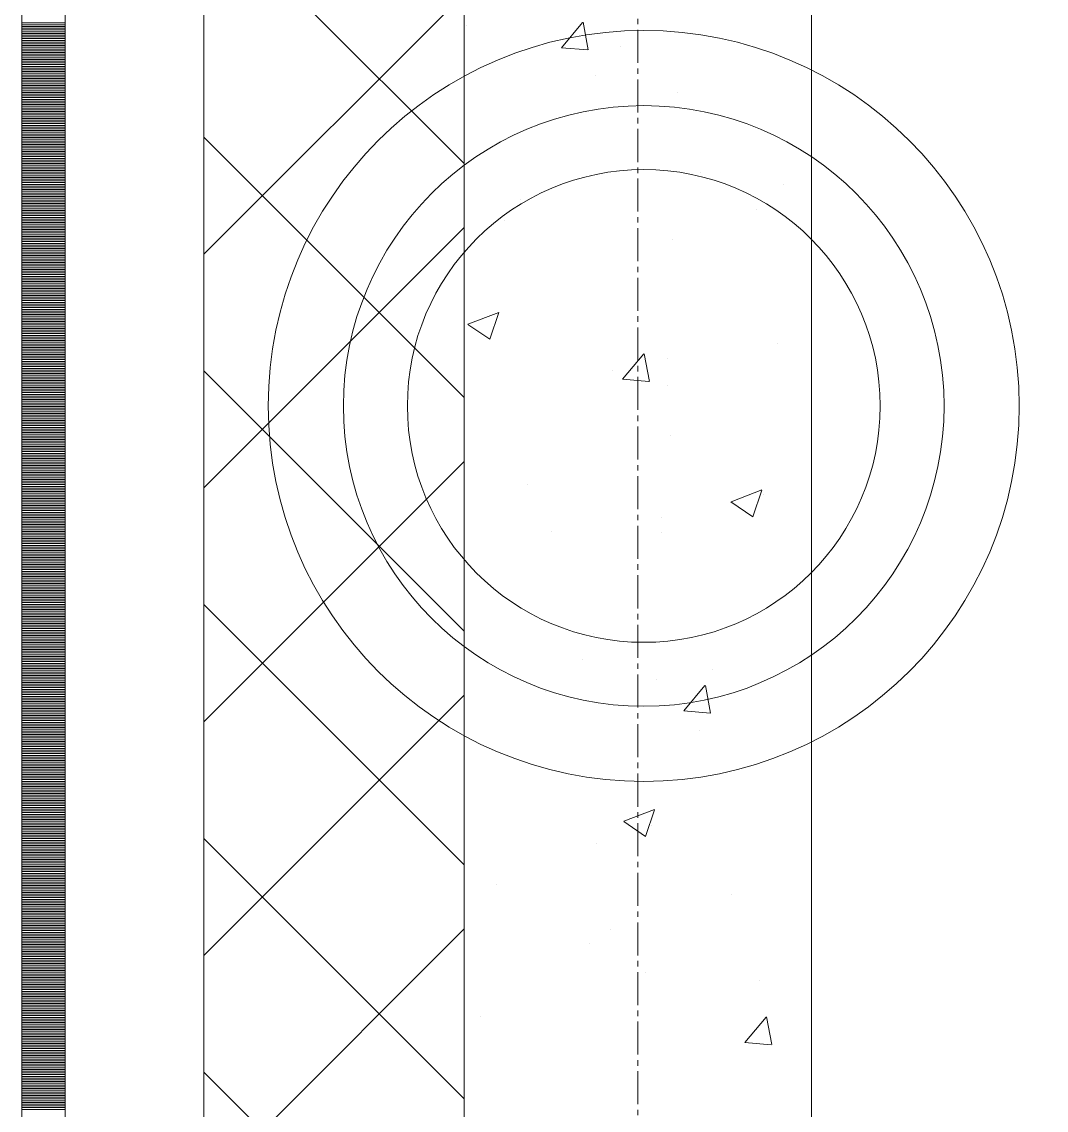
# Model space of a CAD drawing. Header units: millimetres. Extents: x 538266 to 1167394, y 114608 to 637157.
# Drawn here: x 828883 to 829473, y 201865 to 202493 of the extents above; entities that cross this region are included whole.
import ezdxf
from ezdxf.enums import TextEntityAlignment as Align

# ---------------------------------------------------------------- set-up
doc = ezdxf.new("R2010")
doc.units = ezdxf.units.MM
doc.linetypes.add('CENTER2', pattern=[28.575, 19.05, -3.175, 3.175, -3.175])
doc.linetypes.add('DASHED', pattern=[19.05, 12.7, -6.35])
doc.layers.get('Defpoints').update_dxf_attribs({"color": 140})
doc.layers.add('АР_Делит', color=120, linetype='Continuous', lineweight=0, plot=False)
for name, color, linetype, lineweight in [('АР_Стены ПЕНОблок', 52, 'Continuous', 20), ('АР_Тонкая', 254, 'Continuous', 5), ('АР_Утеплитель', 31, 'Continuous', 0), ('АР_Штриховка', 8, 'Continuous', 0)]:
    doc.layers.add(name, color=color, linetype=linetype, lineweight=lineweight)
doc.layers.add('РД_Оси_100', color=7, linetype='Continuous', lineweight=0, true_color=0x525252)
doc.styles.add('style1', font='ARIALN.TTF')

# ---------------------------------------------------------------- blocks, each defined once
blk = doc.blocks.new('2_этаж')
at = {"layer": 'АР_Делит', "color": 18, "true_color": 0x000000}
for radius in [216.34, 173.04, 136.21]:
    blk.add_circle((672876.96, 202271.33), radius, dxfattribs=at)
at = {"layer": 'АР_Стены ПЕНОблок', "color": 18, "linetype": 'Continuous', "lineweight": 20, "true_color": 0x000000}
for p, q in [((672773.57, 213213.25), (672773.57, 137013.25)), ((672973.57, 137013.25), (672973.57, 213213.25))]:
    blk.add_line(p, q, dxfattribs=at)
at = {"layer": 'АР_Тонкая', "color": 18, "linetype": 'Continuous', "lineweight": 5, "true_color": 0x000000}
for p, q in [((672518.57, 213213.25), (672518.57, 137013.25)), ((672543.57, 213213.25), (672543.57, 137013.25)), ((672543.57, 137013.25), (672543.57, 213213.25)), ((672623.57, 137013.25), (672623.57, 213213.25))]:
    blk.add_line(p, q, dxfattribs=at)
at = {"layer": 'АР_Утеплитель', "color": 18, "linetype": 'Continuous', "lineweight": 0, "true_color": 0x000000}
for p, q in [((672623.57, 213213.25), (672623.57, 137013.25)), ((672773.57, 137013.25), (672773.57, 213213.25))]:
    blk.add_line(p, q, dxfattribs=at)
at = {"layer": 'АР_Штриховка', "color": 18, "linetype": 'Continuous', "lineweight": 0, "true_color": 0x000000}
for p, q in [((672773.57, 202410.94), (672623.57, 202560.94)), ((672623.57, 202358.81), (672773.57, 202508.81)), ((672518.57, 202492), (672543.57, 202492)), ((672518.57, 202491), (672543.57, 202491)), ((672518.57, 202490), (672543.57, 202490)), ((672518.57, 202489), (672543.57, 202489)), ((672518.57, 202488), (672543.57, 202488)), ((672518.57, 202487), (672543.57, 202487)), ((672774.57, 202490.75), (672774.57, 202490.75)), ((672829.5, 202477.77), (672841.75, 202492.36)), ((672844.97, 202476.49), (672842.03, 202492.41)), ((672518.57, 202486), (672543.57, 202486)), ((672518.57, 202485), (672543.57, 202485)), ((672518.57, 202484), (672543.57, 202484)), ((672518.57, 202483), (672543.57, 202483)), ((672518.57, 202482), (672543.57, 202482)), ((672518.57, 202481), (672543.57, 202481)), ((672910.16, 202485.02), (672910.16, 202485.02)), ((672518.57, 202480), (672543.57, 202480)), ((672518.57, 202479), (672543.57, 202479)), ((672518.57, 202478), (672543.57, 202478)), ((672518.57, 202477), (672543.57, 202477)), ((672518.57, 202476), (672543.57, 202476)), ((672518.57, 202475), (672543.57, 202475)), ((672829.5, 202477.76), (672844.68, 202476.44)), ((672863.73, 202478.17), (672863.73, 202478.17)), ((672518.57, 202474), (672543.57, 202474)), ((672518.57, 202473), (672543.57, 202473)), ((672518.57, 202472), (672543.57, 202472)), ((672518.57, 202471), (672543.57, 202471)), ((672518.57, 202470), (672543.57, 202470)), ((672518.57, 202469), (672543.57, 202469)), ((672518.57, 202468), (672543.57, 202468)), ((672518.57, 202467), (672543.57, 202467)), ((672518.57, 202466), (672543.57, 202466)), ((672518.57, 202465), (672543.57, 202465)), ((672518.57, 202464), (672543.57, 202464)), ((672518.57, 202463), (672543.57, 202463)), ((672518.57, 202462), (672543.57, 202462)), ((672518.57, 202461), (672543.57, 202461)), ((672518.57, 202460), (672543.57, 202460)), ((672518.57, 202459), (672543.57, 202459)), ((672518.57, 202458), (672543.57, 202458)), ((672518.57, 202457), (672543.57, 202457)), ((672518.57, 202456), (672543.57, 202456)), ((672848.98, 202461.64), (672848.98, 202461.64)), ((672518.57, 202455), (672543.57, 202455)), ((672518.57, 202454), (672543.57, 202454)), ((672518.57, 202453), (672543.57, 202453)), ((672518.57, 202452), (672543.57, 202452)), ((672518.57, 202451), (672543.57, 202451)), ((672518.57, 202450), (672543.57, 202450)), ((672896.58, 202452.07), (672896.58, 202452.07)), ((672518.57, 202449), (672543.57, 202449)), ((672518.57, 202448), (672543.57, 202448)), ((672518.57, 202447), (672543.57, 202447)), ((672518.57, 202446), (672543.57, 202446)), ((672518.57, 202445), (672543.57, 202445)), ((672518.57, 202444), (672543.57, 202444)), ((672518.57, 202443), (672543.57, 202443)), ((672518.57, 202442), (672543.57, 202442)), ((672518.57, 202441), (672543.57, 202441)), ((672518.57, 202440), (672543.57, 202440)), ((672518.57, 202439), (672543.57, 202439)), ((672518.57, 202438), (672543.57, 202438)), ((672518.57, 202437), (672543.57, 202437)), ((672518.57, 202436), (672543.57, 202436)), ((672518.57, 202435), (672543.57, 202435)), ((672518.57, 202434), (672543.57, 202434)), ((672518.57, 202433), (672543.57, 202433)), ((672518.57, 202432), (672543.57, 202432)), ((672518.57, 202431), (672543.57, 202431)), ((672518.57, 202430), (672543.57, 202430)), ((672518.57, 202429), (672543.57, 202429)), ((672518.57, 202428), (672543.57, 202428)), ((672518.57, 202427), (672543.57, 202427)), ((672518.57, 202426), (672543.57, 202426)), ((672518.57, 202425), (672543.57, 202425)), ((672773.57, 202276.24), (672623.57, 202426.24)), ((672518.57, 202424), (672543.57, 202424)), ((672518.57, 202423), (672543.57, 202423)), ((672518.57, 202422), (672543.57, 202422)), ((672518.57, 202421), (672543.57, 202421)), ((672518.57, 202420), (672543.57, 202420)), ((672518.57, 202419), (672543.57, 202419)), ((672518.57, 202418), (672543.57, 202418)), ((672518.57, 202417), (672543.57, 202417)), ((672518.57, 202416), (672543.57, 202416)), ((672518.57, 202415), (672543.57, 202415)), ((672518.57, 202414), (672543.57, 202414)), ((672518.57, 202413), (672543.57, 202413)), ((672518.57, 202412), (672543.57, 202412)), ((672518.57, 202411), (672543.57, 202411)), ((672518.57, 202410), (672543.57, 202410)), ((672518.57, 202409), (672543.57, 202409)), ((672518.57, 202408), (672543.57, 202408)), ((672518.57, 202407), (672543.57, 202407)), ((672518.57, 202406), (672543.57, 202406)), ((672909.85, 202405.87), (672909.85, 202405.87)), ((672518.57, 202405), (672543.57, 202405)), ((672518.57, 202404), (672543.57, 202404)), ((672518.57, 202403), (672543.57, 202403)), ((672518.57, 202402), (672543.57, 202402)), ((672518.57, 202401), (672543.57, 202401)), ((672518.57, 202400), (672543.57, 202400)), ((672518.57, 202399), (672543.57, 202399)), ((672957.32, 202399.11), (672957.32, 202399.11)), ((672518.57, 202398), (672543.57, 202398)), ((672518.57, 202397), (672543.57, 202397)), ((672518.57, 202396), (672543.57, 202396)), ((672518.57, 202395), (672543.57, 202395)), ((672518.57, 202394), (672543.57, 202394)), ((672518.57, 202393), (672543.57, 202393)), ((672518.57, 202392), (672543.57, 202392)), ((672518.57, 202391), (672543.57, 202391)), ((672518.57, 202390), (672543.57, 202390)), ((672518.57, 202389), (672543.57, 202389)), ((672518.57, 202388), (672543.57, 202388)), ((672518.57, 202387), (672543.57, 202387)), ((672806.07, 202390.03), (672806.07, 202390.03)), ((672518.57, 202386), (672543.57, 202386)), ((672518.57, 202385), (672543.57, 202385)), ((672518.57, 202384), (672543.57, 202384)), ((672518.57, 202383), (672543.57, 202383)), ((672518.57, 202382), (672543.57, 202382)), ((672518.57, 202381), (672543.57, 202381)), ((672941.66, 202384.3), (672941.66, 202384.3)), ((672518.57, 202380), (672543.57, 202380)), ((672518.57, 202379), (672543.57, 202379)), ((672518.57, 202378), (672543.57, 202378)), ((672518.57, 202377), (672543.57, 202377)), ((672518.57, 202376), (672543.57, 202376)), ((672518.57, 202375), (672543.57, 202375)), ((672518.57, 202374), (672543.57, 202374)), ((672623.57, 202224.1), (672773.57, 202374.1)), ((672796.91, 202377.99), (672796.91, 202377.99)), ((672518.57, 202373), (672543.57, 202373)), ((672518.57, 202372), (672543.57, 202372)), ((672518.57, 202371), (672543.57, 202371)), ((672518.57, 202370), (672543.57, 202370)), ((672518.57, 202369), (672543.57, 202369)), ((672518.57, 202368), (672543.57, 202368)), ((672518.57, 202367), (672543.57, 202367)), ((672518.57, 202366), (672543.57, 202366)), ((672518.57, 202365), (672543.57, 202365)), ((672518.57, 202364), (672543.57, 202364)), ((672518.57, 202363), (672543.57, 202363)), ((672518.57, 202362), (672543.57, 202362)), ((672893.49, 202367.52), (672893.49, 202367.52)), ((672518.57, 202361), (672543.57, 202361)), ((672518.57, 202360), (672543.57, 202360)), ((672518.57, 202359), (672543.57, 202359)), ((672518.57, 202358), (672543.57, 202358)), ((672518.57, 202357), (672543.57, 202357)), ((672518.57, 202356), (672543.57, 202356)), ((672518.57, 202355), (672543.57, 202355)), ((672518.57, 202354), (672543.57, 202354)), ((672518.57, 202353), (672543.57, 202353)), ((672518.57, 202352), (672543.57, 202352)), ((672518.57, 202351), (672543.57, 202351)), ((672518.57, 202350), (672543.57, 202350)), ((672518.57, 202349), (672543.57, 202349)), ((672518.57, 202348), (672543.57, 202348)), ((672518.57, 202347), (672543.57, 202347)), ((672518.57, 202346), (672543.57, 202346)), ((672518.57, 202345), (672543.57, 202345)), ((672518.57, 202344), (672543.57, 202344)), ((672518.57, 202343), (672543.57, 202343)), ((672518.57, 202342), (672543.57, 202342)), ((672518.57, 202341), (672543.57, 202341)), ((672518.57, 202340), (672543.57, 202340)), ((672518.57, 202339), (672543.57, 202339)), ((672518.57, 202338), (672543.57, 202338)), ((672518.57, 202337), (672543.57, 202337)), ((672518.57, 202336), (672543.57, 202336)), ((672518.57, 202335), (672543.57, 202335)), ((672518.57, 202334), (672543.57, 202334)), ((672518.57, 202333), (672543.57, 202333)), ((672518.57, 202332), (672543.57, 202332)), ((672518.57, 202331), (672543.57, 202331)), ((672518.57, 202330), (672543.57, 202330)), ((672518.57, 202329), (672543.57, 202329)), ((672518.57, 202328), (672543.57, 202328)), ((672518.57, 202327), (672543.57, 202327)), ((672518.57, 202326), (672543.57, 202326)), ((672518.57, 202325), (672543.57, 202325)), ((672518.57, 202324), (672543.57, 202324)), ((672775.65, 202318.44), (672793.43, 202325.27)), ((672788.22, 202309.75), (672793.37, 202325.1)), ((672518.57, 202323), (672543.57, 202323)), ((672518.57, 202322), (672543.57, 202322)), ((672518.57, 202321), (672543.57, 202321)), ((672518.57, 202320), (672543.57, 202320)), ((672518.57, 202319), (672543.57, 202319)), ((672518.57, 202318), (672543.57, 202318)), ((672775.57, 202318.28), (672788.21, 202309.76)), ((672518.57, 202317), (672543.57, 202317)), ((672518.57, 202316), (672543.57, 202316)), ((672518.57, 202315), (672543.57, 202315)), ((672518.57, 202314), (672543.57, 202314)), ((672518.57, 202313), (672543.57, 202313)), ((672518.57, 202312), (672543.57, 202312)), ((672518.57, 202311), (672543.57, 202311)), ((672518.57, 202310), (672543.57, 202310)), ((672518.57, 202309), (672543.57, 202309)), ((672518.57, 202308), (672543.57, 202308)), ((672518.57, 202307), (672543.57, 202307)), ((672518.57, 202306), (672543.57, 202306)), ((672518.57, 202305), (672543.57, 202305)), ((672954.09, 202307.3), (672954.09, 202307.3)), ((672518.57, 202304), (672543.57, 202304)), ((672518.57, 202303), (672543.57, 202303)), ((672518.57, 202302), (672543.57, 202302)), ((672518.57, 202301), (672543.57, 202301)), ((672518.57, 202300), (672543.57, 202300)), ((672518.57, 202299), (672543.57, 202299)), ((672864.75, 202286.71), (672876.99, 202301.31)), ((672880.21, 202285.43), (672877.27, 202301.35)), ((672890.5, 202298.93), (672890.5, 202298.93)), ((672518.57, 202298), (672543.57, 202298)), ((672518.57, 202297), (672543.57, 202297)), ((672518.57, 202296), (672543.57, 202296)), ((672518.57, 202295), (672543.57, 202295)), ((672518.57, 202294), (672543.57, 202294)), ((672518.57, 202293), (672543.57, 202293)), ((672518.57, 202292), (672543.57, 202292)), ((672518.57, 202291), (672543.57, 202291)), ((672518.57, 202290), (672543.57, 202290)), ((672518.57, 202289), (672543.57, 202289)), ((672518.57, 202288), (672543.57, 202288)), ((672518.57, 202287), (672543.57, 202287)), ((672773.57, 202141.54), (672623.57, 202291.54)), ((672858.72, 202291.56), (672858.72, 202291.56)), ((672864.75, 202286.71), (672879.93, 202285.38)), ((672518.57, 202286), (672543.57, 202286)), ((672518.57, 202285), (672543.57, 202285)), ((672518.57, 202284), (672543.57, 202284)), ((672518.57, 202283), (672543.57, 202283)), ((672518.57, 202282), (672543.57, 202282)), ((672518.57, 202281), (672543.57, 202281)), ((672518.57, 202280), (672543.57, 202280)), ((672890.4, 202282.96), (672890.4, 202282.96)), ((672518.57, 202279), (672543.57, 202279)), ((672518.57, 202278), (672543.57, 202278)), ((672518.57, 202277), (672543.57, 202277)), ((672518.57, 202276), (672543.57, 202276)), ((672518.57, 202275), (672543.57, 202275)), ((672518.57, 202274), (672543.57, 202274)), ((672518.57, 202273), (672543.57, 202273)), ((672518.57, 202272), (672543.57, 202272)), ((672518.57, 202271), (672543.57, 202271)), ((672518.57, 202270), (672543.57, 202270)), ((672518.57, 202269), (672543.57, 202269)), ((672518.57, 202268), (672543.57, 202268)), ((672518.57, 202267), (672543.57, 202267)), ((672518.57, 202266), (672543.57, 202266)), ((672518.57, 202265), (672543.57, 202265)), ((672518.57, 202264), (672543.57, 202264)), ((672518.57, 202263), (672543.57, 202263)), ((672518.57, 202262), (672543.57, 202262)), ((672518.57, 202261), (672543.57, 202261)), ((672518.57, 202260), (672543.57, 202260)), ((672518.57, 202259), (672543.57, 202259)), ((672518.57, 202258), (672543.57, 202258)), ((672518.57, 202257), (672543.57, 202257)), ((672518.57, 202256), (672543.57, 202256)), ((672518.57, 202255), (672543.57, 202255)), ((672518.57, 202254), (672543.57, 202254)), ((672518.57, 202253), (672543.57, 202253)), ((672518.57, 202252), (672543.57, 202252)), ((672518.57, 202251), (672543.57, 202251)), ((672518.57, 202250), (672543.57, 202250)), ((672518.57, 202249), (672543.57, 202249)), ((672892.2, 202254.5), (672892.2, 202254.5)), ((672518.57, 202248), (672543.57, 202248)), ((672518.57, 202247), (672543.57, 202247)), ((672518.57, 202246), (672543.57, 202246)), ((672518.57, 202245), (672543.57, 202245)), ((672518.57, 202244), (672543.57, 202244)), ((672518.57, 202243), (672543.57, 202243)), ((672518.57, 202242), (672543.57, 202242)), ((672518.57, 202241), (672543.57, 202241)), ((672518.57, 202240), (672543.57, 202240)), ((672518.57, 202239), (672543.57, 202239)), ((672518.57, 202238), (672543.57, 202238)), ((672518.57, 202237), (672543.57, 202237)), ((672518.57, 202236), (672543.57, 202236)), ((672623.57, 202089.4), (672773.57, 202239.4)), ((672518.57, 202235), (672543.57, 202235)), ((672518.57, 202234), (672543.57, 202234)), ((672518.57, 202233), (672543.57, 202233)), ((672518.57, 202232), (672543.57, 202232)), ((672518.57, 202231), (672543.57, 202231)), ((672518.57, 202230), (672543.57, 202230)), ((672518.57, 202229), (672543.57, 202229)), ((672518.57, 202228), (672543.57, 202228)), ((672518.57, 202227), (672543.57, 202227)), ((672518.57, 202226), (672543.57, 202226)), ((672518.57, 202225), (672543.57, 202225)), ((672518.57, 202224), (672543.57, 202224)), ((672810.16, 202226.11), (672810.16, 202226.11)), ((672518.57, 202223), (672543.57, 202223)), ((672518.57, 202222), (672543.57, 202222)), ((672518.57, 202221), (672543.57, 202221)), ((672518.57, 202220), (672543.57, 202220)), ((672518.57, 202219), (672543.57, 202219)), ((672518.57, 202218), (672543.57, 202218)), ((672927.26, 202216.17), (672945.05, 202223)), ((672939.84, 202207.49), (672944.99, 202222.83)), ((672945.75, 202220.39), (672945.75, 202220.39)), ((672518.57, 202217), (672543.57, 202217)), ((672518.57, 202216), (672543.57, 202216)), ((672518.57, 202215), (672543.57, 202215)), ((672518.57, 202214), (672543.57, 202214)), ((672518.57, 202213), (672543.57, 202213)), ((672518.57, 202212), (672543.57, 202212)), ((672518.57, 202211), (672543.57, 202211)), ((672927.19, 202216.01), (672939.82, 202207.49)), ((672518.57, 202210), (672543.57, 202210)), ((672518.57, 202209), (672543.57, 202209)), ((672518.57, 202208), (672543.57, 202208)), ((672518.57, 202207), (672543.57, 202207)), ((672518.57, 202206), (672543.57, 202206)), ((672518.57, 202205), (672543.57, 202205)), ((672887.27, 202207.12), (672887.27, 202207.12)), ((672518.57, 202204), (672543.57, 202204)), ((672518.57, 202203), (672543.57, 202203)), ((672518.57, 202202), (672543.57, 202202)), ((672518.57, 202201), (672543.57, 202201)), ((672518.57, 202200), (672543.57, 202200)), ((672518.57, 202199), (672543.57, 202199)), ((672823.69, 202198.75), (672823.69, 202198.75)), ((672887.31, 202198.41), (672887.31, 202198.41)), ((672518.57, 202198), (672543.57, 202198)), ((672518.57, 202197), (672543.57, 202197)), ((672518.57, 202196), (672543.57, 202196)), ((672518.57, 202195), (672543.57, 202195)), ((672518.57, 202194), (672543.57, 202194)), ((672518.57, 202193), (672543.57, 202193)), ((672518.57, 202192), (672543.57, 202192)), ((672518.57, 202191), (672543.57, 202191)), ((672518.57, 202190), (672543.57, 202190)), ((672518.57, 202189), (672543.57, 202189)), ((672518.57, 202188), (672543.57, 202188)), ((672518.57, 202187), (672543.57, 202187)), ((672518.57, 202186), (672543.57, 202186)), ((672518.57, 202185), (672543.57, 202185)), ((672518.57, 202184), (672543.57, 202184)), ((672518.57, 202183), (672543.57, 202183)), ((672518.57, 202182), (672543.57, 202182)), ((672518.57, 202181), (672543.57, 202181)), ((672518.57, 202180), (672543.57, 202180)), ((672518.57, 202179), (672543.57, 202179)), ((672518.57, 202178), (672543.57, 202178)), ((672518.57, 202177), (672543.57, 202177)), ((672518.57, 202176), (672543.57, 202176)), ((672518.57, 202175), (672543.57, 202175)), ((672518.57, 202174), (672543.57, 202174)), ((672518.57, 202173), (672543.57, 202173)), ((672518.57, 202172), (672543.57, 202172)), ((672518.57, 202171), (672543.57, 202171)), ((672518.57, 202170), (672543.57, 202170)), ((672518.57, 202169), (672543.57, 202169)), ((672518.57, 202168), (672543.57, 202168)), ((672518.57, 202167), (672543.57, 202167)), ((672518.57, 202166), (672543.57, 202166)), ((672518.57, 202165), (672543.57, 202165)), ((672518.57, 202164), (672543.57, 202164)), ((672518.57, 202163), (672543.57, 202163)), ((672518.57, 202162), (672543.57, 202162)), ((672518.57, 202161), (672543.57, 202161)), ((672518.57, 202160), (672543.57, 202160)), ((672518.57, 202159), (672543.57, 202159)), ((672518.57, 202158), (672543.57, 202158)), ((672518.57, 202157), (672543.57, 202157)), ((672518.57, 202156), (672543.57, 202156)), ((672518.57, 202155), (672543.57, 202155)), ((672773.57, 202006.83), (672623.57, 202156.83)), ((672518.57, 202154), (672543.57, 202154)), ((672518.57, 202153), (672543.57, 202153)), ((672518.57, 202152), (672543.57, 202152)), ((672518.57, 202151), (672543.57, 202151)), ((672518.57, 202150), (672543.57, 202150)), ((672518.57, 202149), (672543.57, 202149)), ((672518.57, 202148), (672543.57, 202148)), ((672518.57, 202147), (672543.57, 202147)), ((672518.57, 202146), (672543.57, 202146)), ((672518.57, 202145), (672543.57, 202145)), ((672518.57, 202144), (672543.57, 202144)), ((672518.57, 202143), (672543.57, 202143)), ((672518.57, 202142), (672543.57, 202142)), ((672518.57, 202141), (672543.57, 202141)), ((672518.57, 202140), (672543.57, 202140)), ((672518.57, 202139), (672543.57, 202139)), ((672518.57, 202138), (672543.57, 202138)), ((672518.57, 202137), (672543.57, 202137)), ((672518.57, 202136), (672543.57, 202136)), ((672848.24, 202140), (672848.24, 202140)), ((672518.57, 202135), (672543.57, 202135)), ((672518.57, 202134), (672543.57, 202134)), ((672518.57, 202133), (672543.57, 202133)), ((672518.57, 202132), (672543.57, 202132)), ((672518.57, 202131), (672543.57, 202131)), ((672518.57, 202130), (672543.57, 202130)), ((672518.57, 202129), (672543.57, 202129)), ((672518.57, 202128), (672543.57, 202128)), ((672518.57, 202127), (672543.57, 202127)), ((672518.57, 202126), (672543.57, 202126)), ((672518.57, 202125), (672543.57, 202125)), ((672518.57, 202124), (672543.57, 202124)), ((672518.57, 202123), (672543.57, 202123)), ((672841.67, 202125.39), (672841.67, 202125.39)), ((672518.57, 202122), (672543.57, 202122)), ((672518.57, 202121), (672543.57, 202121)), ((672518.57, 202120), (672543.57, 202120)), ((672518.57, 202119), (672543.57, 202119)), ((672518.57, 202118), (672543.57, 202118)), ((672518.57, 202117), (672543.57, 202117)), ((672916.65, 202119.61), (672916.65, 202119.61)), ((672518.57, 202116), (672543.57, 202116)), ((672518.57, 202115), (672543.57, 202115)), ((672518.57, 202114), (672543.57, 202114)), ((672518.57, 202113), (672543.57, 202113)), ((672518.57, 202112), (672543.57, 202112)), ((672518.57, 202111), (672543.57, 202111)), ((672884.22, 202113.85), (672884.22, 202113.85)), ((672518.57, 202110), (672543.57, 202110)), ((672518.57, 202109), (672543.57, 202109)), ((672518.57, 202108), (672543.57, 202108)), ((672518.57, 202107), (672543.57, 202107)), ((672518.57, 202106), (672543.57, 202106)), ((672518.57, 202105), (672543.57, 202105)), ((672623.57, 201954.69), (672773.57, 202104.69)), ((672820.45, 202106.94), (672820.45, 202106.94)), ((672899.99, 202095.66), (672912.23, 202110.25)), ((672915.45, 202094.37), (672912.52, 202110.3)), ((672518.57, 202104), (672543.57, 202104)), ((672518.57, 202103), (672543.57, 202103)), ((672518.57, 202102), (672543.57, 202102)), ((672518.57, 202101), (672543.57, 202101)), ((672518.57, 202100), (672543.57, 202100)), ((672518.57, 202099), (672543.57, 202099)), ((672518.57, 202098), (672543.57, 202098)), ((672518.57, 202097), (672543.57, 202097)), ((672518.57, 202096), (672543.57, 202096)), ((672518.57, 202095), (672543.57, 202095)), ((672518.57, 202094), (672543.57, 202094)), ((672518.57, 202093), (672543.57, 202093)), ((672518.57, 202092), (672543.57, 202092)), ((672899.99, 202095.65), (672915.17, 202094.32)), ((672518.57, 202091), (672543.57, 202091)), ((672518.57, 202090), (672543.57, 202090)), ((672518.57, 202089), (672543.57, 202089)), ((672518.57, 202088), (672543.57, 202088)), ((672518.57, 202087), (672543.57, 202087)), ((672518.57, 202086), (672543.57, 202086)), ((672518.57, 202085), (672543.57, 202085)), ((672518.57, 202084), (672543.57, 202084)), ((672518.57, 202083), (672543.57, 202083)), ((672518.57, 202082), (672543.57, 202082)), ((672518.57, 202081), (672543.57, 202081)), ((672518.57, 202080), (672543.57, 202080)), ((672909.1, 202084.23), (672909.1, 202084.23)), ((672518.57, 202079), (672543.57, 202079)), ((672518.57, 202078), (672543.57, 202078)), ((672518.57, 202077), (672543.57, 202077)), ((672518.57, 202076), (672543.57, 202076)), ((672518.57, 202075), (672543.57, 202075)), ((672518.57, 202074), (672543.57, 202074)), ((672518.57, 202073), (672543.57, 202073)), ((672518.57, 202072), (672543.57, 202072)), ((672518.57, 202071), (672543.57, 202071)), ((672518.57, 202070), (672543.57, 202070)), ((672518.57, 202069), (672543.57, 202069)), ((672518.57, 202068), (672543.57, 202068)), ((672518.57, 202067), (672543.57, 202067)), ((672518.57, 202066), (672543.57, 202066)), ((672518.57, 202065), (672543.57, 202065)), ((672518.57, 202064), (672543.57, 202064)), ((672518.57, 202063), (672543.57, 202063)), ((672518.57, 202062), (672543.57, 202062)), ((672518.57, 202061), (672543.57, 202061)), ((672518.57, 202060), (672543.57, 202060)), ((672518.57, 202059), (672543.57, 202059)), ((672518.57, 202058), (672543.57, 202058)), ((672518.57, 202057), (672543.57, 202057)), ((672518.57, 202056), (672543.57, 202056)), ((672518.57, 202055), (672543.57, 202055)), ((672518.57, 202054), (672543.57, 202054)), ((672518.57, 202053), (672543.57, 202053)), ((672518.57, 202052), (672543.57, 202052)), ((672518.57, 202051), (672543.57, 202051)), ((672518.57, 202050), (672543.57, 202050)), ((672518.57, 202049), (672543.57, 202049)), ((672518.57, 202048), (672543.57, 202048)), ((672518.57, 202047), (672543.57, 202047)), ((672518.57, 202046), (672543.57, 202046)), ((672518.57, 202045), (672543.57, 202045)), ((672518.57, 202044), (672543.57, 202044)), ((672518.57, 202043), (672543.57, 202043)), ((672518.57, 202042), (672543.57, 202042)), ((672518.57, 202041), (672543.57, 202041)), ((672518.57, 202040), (672543.57, 202040)), ((672518.57, 202039), (672543.57, 202039)), ((672518.57, 202038), (672543.57, 202038)), ((672518.57, 202037), (672543.57, 202037)), ((672518.57, 202036), (672543.57, 202036)), ((672865.46, 202031.99), (672883.24, 202038.81)), ((672878.04, 202023.3), (672883.19, 202038.65)), ((672518.57, 202035), (672543.57, 202035)), ((672518.57, 202034), (672543.57, 202034)), ((672518.57, 202033), (672543.57, 202033)), ((672518.57, 202032), (672543.57, 202032)), ((672518.57, 202031), (672543.57, 202031)), ((672518.57, 202030), (672543.57, 202030)), ((672518.57, 202029), (672543.57, 202029)), ((672865.39, 202031.82), (672878.02, 202023.3)), ((672881.14, 202029.3), (672881.14, 202029.3)), ((672518.57, 202028), (672543.57, 202028)), ((672518.57, 202027), (672543.57, 202027)), ((672518.57, 202026), (672543.57, 202026)), ((672518.57, 202025), (672543.57, 202025)), ((672518.57, 202024), (672543.57, 202024)), ((672518.57, 202023), (672543.57, 202023)), ((672518.57, 202022), (672543.57, 202022)), ((672518.57, 202021), (672543.57, 202021)), ((672518.57, 202020), (672543.57, 202020)), ((672518.57, 202019), (672543.57, 202019)), ((672518.57, 202018), (672543.57, 202018)), ((672518.57, 202017), (672543.57, 202017)), ((672773.57, 201872.13), (672623.57, 202022.13)), ((672849.83, 202019.43), (672849.83, 202019.43)), ((672518.57, 202016), (672543.57, 202016)), ((672518.57, 202015), (672543.57, 202015)), ((672518.57, 202014), (672543.57, 202014)), ((672518.57, 202013), (672543.57, 202013)), ((672518.57, 202012), (672543.57, 202012)), ((672518.57, 202011), (672543.57, 202011)), ((672518.57, 202010), (672543.57, 202010)), ((672518.57, 202009), (672543.57, 202009)), ((672518.57, 202008), (672543.57, 202008)), ((672518.57, 202007), (672543.57, 202007)), ((672518.57, 202006), (672543.57, 202006)), ((672518.57, 202005), (672543.57, 202005)), ((672518.57, 202004), (672543.57, 202004)), ((672518.57, 202003), (672543.57, 202003)), ((672518.57, 202002), (672543.57, 202002)), ((672518.57, 202001), (672543.57, 202001)), ((672518.57, 202000), (672543.57, 202000)), ((672518.57, 201999), (672543.57, 201999)), ((672518.57, 201998), (672543.57, 201998)), ((672518.57, 201997), (672543.57, 201997)), ((672518.57, 201996), (672543.57, 201996)), ((672518.57, 201995), (672543.57, 201995)), ((672518.57, 201994), (672543.57, 201994)), ((672518.57, 201993), (672543.57, 201993)), ((672518.57, 201992), (672543.57, 201992)), ((672792.2, 201995.6), (672792.2, 201995.6)), ((672518.57, 201991), (672543.57, 201991)), ((672518.57, 201990), (672543.57, 201990)), ((672518.57, 201989), (672543.57, 201989)), ((672518.57, 201988), (672543.57, 201988)), ((672518.57, 201987), (672543.57, 201987)), ((672518.57, 201986), (672543.57, 201986)), ((672518.57, 201985), (672543.57, 201985)), ((672927.79, 201989.87), (672927.79, 201989.87)), ((672518.57, 201984), (672543.57, 201984)), ((672518.57, 201983), (672543.57, 201983)), ((672518.57, 201982), (672543.57, 201982)), ((672518.57, 201981), (672543.57, 201981)), ((672518.57, 201980), (672543.57, 201980)), ((672518.57, 201979), (672543.57, 201979)), ((672518.57, 201978), (672543.57, 201978)), ((672518.57, 201977), (672543.57, 201977)), ((672518.57, 201976), (672543.57, 201976)), ((672518.57, 201975), (672543.57, 201975)), ((672518.57, 201974), (672543.57, 201974)), ((672518.57, 201973), (672543.57, 201973)), ((672518.57, 201972), (672543.57, 201972)), ((672518.57, 201971), (672543.57, 201971)), ((672518.57, 201970), (672543.57, 201970)), ((672518.57, 201969), (672543.57, 201969)), ((672518.57, 201968), (672543.57, 201968)), ((672518.57, 201967), (672543.57, 201967)), ((672623.57, 201819.99), (672773.57, 201969.99)), ((672857.97, 201969.92), (672857.97, 201969.92)), ((672518.57, 201966), (672543.57, 201966)), ((672518.57, 201965), (672543.57, 201965)), ((672518.57, 201964), (672543.57, 201964)), ((672518.57, 201963), (672543.57, 201963)), ((672518.57, 201962), (672543.57, 201962)), ((672518.57, 201961), (672543.57, 201961)), ((672518.57, 201960), (672543.57, 201960)), ((672845.76, 201961.48), (672845.76, 201961.48)), ((672518.57, 201959), (672543.57, 201959)), ((672518.57, 201958), (672543.57, 201958)), ((672518.57, 201957), (672543.57, 201957)), ((672518.57, 201956), (672543.57, 201956)), ((672518.57, 201955), (672543.57, 201955)), ((672518.57, 201954), (672543.57, 201954)), ((672518.57, 201953), (672543.57, 201953)), ((672518.57, 201952), (672543.57, 201952)), ((672518.57, 201951), (672543.57, 201951)), ((672518.57, 201950), (672543.57, 201950)), ((672518.57, 201949), (672543.57, 201949)), ((672518.57, 201948), (672543.57, 201948)), ((672518.57, 201947), (672543.57, 201947)), ((672518.57, 201946), (672543.57, 201946)), ((672518.57, 201945), (672543.57, 201945)), ((672518.57, 201944), (672543.57, 201944)), ((672518.57, 201943), (672543.57, 201943)), ((672518.57, 201942), (672543.57, 201942)), ((672878.05, 201944.74), (672878.05, 201944.74)), ((672518.57, 201941), (672543.57, 201941)), ((672518.57, 201940), (672543.57, 201940)), ((672518.57, 201939), (672543.57, 201939)), ((672518.57, 201938), (672543.57, 201938)), ((672518.57, 201937), (672543.57, 201937)), ((672518.57, 201936), (672543.57, 201936)), ((672518.57, 201935), (672543.57, 201935)), ((672943.42, 201940.36), (672943.42, 201940.36)), ((672518.57, 201934), (672543.57, 201934)), ((672518.57, 201933), (672543.57, 201933)), ((672518.57, 201932), (672543.57, 201932)), ((672518.57, 201931), (672543.57, 201931)), ((672518.57, 201930), (672543.57, 201930)), ((672518.57, 201929), (672543.57, 201929)), ((672518.57, 201928), (672543.57, 201928)), ((672518.57, 201927), (672543.57, 201927)), ((672518.57, 201926), (672543.57, 201926)), ((672518.57, 201925), (672543.57, 201925)), ((672518.57, 201924), (672543.57, 201924)), ((672518.57, 201923), (672543.57, 201923)), ((672518.57, 201922), (672543.57, 201922)), ((672518.57, 201921), (672543.57, 201921)), ((672518.57, 201920), (672543.57, 201920)), ((672518.57, 201919), (672543.57, 201919)), ((672518.57, 201918), (672543.57, 201918)), ((672518.57, 201917), (672543.57, 201917)), ((672518.57, 201916), (672543.57, 201916)), ((672783.01, 201919.25), (672783.01, 201919.25)), ((672935.23, 201904.6), (672947.48, 201919.19)), ((672950.69, 201903.32), (672947.76, 201919.24)), ((672518.57, 201915), (672543.57, 201915)), ((672518.57, 201914), (672543.57, 201914)), ((672518.57, 201913), (672543.57, 201913)), ((672518.57, 201912), (672543.57, 201912)), ((672518.57, 201911), (672543.57, 201911)), ((672518.57, 201910), (672543.57, 201910)), ((672518.57, 201909), (672543.57, 201909)), ((672518.57, 201908), (672543.57, 201908)), ((672518.57, 201907), (672543.57, 201907)), ((672518.57, 201906), (672543.57, 201906)), ((672518.57, 201905), (672543.57, 201905)), ((672518.57, 201904), (672543.57, 201904)), ((672935.23, 201904.59), (672950.41, 201903.27)), ((672518.57, 201903), (672543.57, 201903)), ((672518.57, 201902), (672543.57, 201902)), ((672518.57, 201901), (672543.57, 201901)), ((672518.57, 201900), (672543.57, 201900)), ((672518.57, 201899), (672543.57, 201899)), ((672518.57, 201898), (672543.57, 201898)), ((672518.57, 201897), (672543.57, 201897)), ((672518.57, 201896), (672543.57, 201896)), ((672518.57, 201895), (672543.57, 201895)), ((672518.57, 201894), (672543.57, 201894)), ((672518.57, 201893), (672543.57, 201893)), ((672518.57, 201892), (672543.57, 201892)), ((672518.57, 201891), (672543.57, 201891)), ((672518.57, 201890), (672543.57, 201890)), ((672518.57, 201889), (672543.57, 201889)), ((672518.57, 201888), (672543.57, 201888)), ((672518.57, 201887), (672543.57, 201887)), ((672518.57, 201886), (672543.57, 201886)), ((672518.57, 201885), (672543.57, 201885)), ((672773.57, 201737.42), (672623.57, 201887.42)), ((672518.57, 201884), (672543.57, 201884)), ((672518.57, 201883), (672543.57, 201883)), ((672518.57, 201882), (672543.57, 201882)), ((672518.57, 201881), (672543.57, 201881)), ((672518.57, 201880), (672543.57, 201880)), ((672518.57, 201879), (672543.57, 201879)), ((672518.57, 201878), (672543.57, 201878)), ((672518.57, 201877), (672543.57, 201877)), ((672518.57, 201876), (672543.57, 201876)), ((672518.57, 201875), (672543.57, 201875)), ((672518.57, 201874), (672543.57, 201874)), ((672518.57, 201873), (672543.57, 201873)), ((672518.57, 201872), (672543.57, 201872)), ((672518.57, 201871), (672543.57, 201871)), ((672518.57, 201870), (672543.57, 201870)), ((672518.57, 201869), (672543.57, 201869)), ((672518.57, 201868), (672543.57, 201868)), ((672518.57, 201867), (672543.57, 201867)), ((672518.57, 201866), (672543.57, 201866))]:
    blk.add_line(p, q, dxfattribs=at)
at = {"layer": 'Defpoints', "color": 18, "true_color": 0x000000, "style": 'style1'}
for p in [(677970.57, 219836.39), (678101.19, 211681.39)]:
    blk.add_attdef('АР-ПОМЕЩЕНИЕ:НАИМЕНОВАНИЕ', text='', height=100, dxfattribs=at).set_placement(p, align=Align.MIDDLE)
blk = doc.blocks.new('СОШ_2200_АР_ОСИ_М100_28.05.24')
at = {"layer": 'АР_Делит', "color": 251, "linetype": 'DASHED', "true_color": 0x636466}
blk.add_lwpolyline([(-355, 13145), (-355, 100855), (37145, 100855), (37145, 129155), (72745, 129155), (72745, 135155), (114955, 135155), (114955, -355)], dxfattribs=at)
at = {"layer": 'РД_Оси_100', "color": 251, "linetype": 'CENTER2', "true_color": 0x636466}
blk.add_line((0, -6155), (0, 139938.679), dxfattribs=at)

msp = doc.modelspace()

# ---------------------------------------------------------------- block references
msp.add_blockref('2_этаж', (156364.26, 0))
at = {"layer": 'РД_Оси_100'}
msp.add_blockref('СОШ_2200_АР_ОСИ_М100_28.05.24', (829237.83, 122413.25), dxfattribs=at)

doc.saveas('drawing.dxf')
